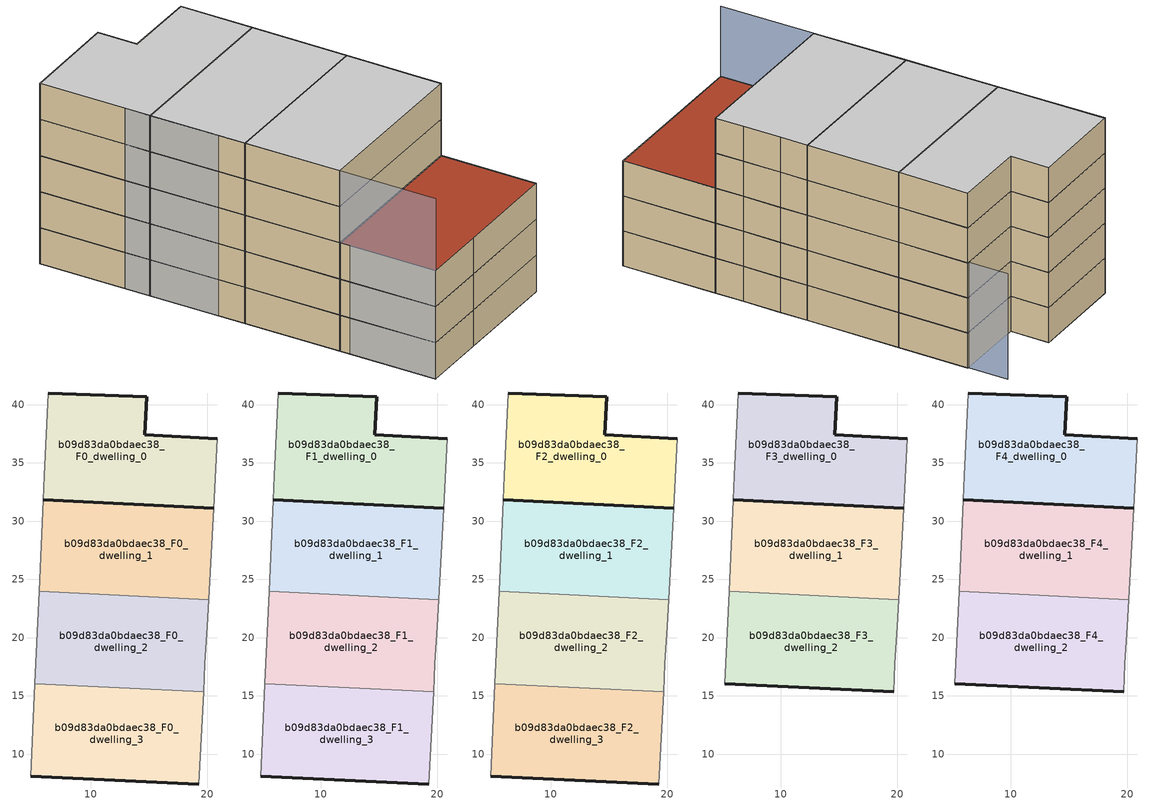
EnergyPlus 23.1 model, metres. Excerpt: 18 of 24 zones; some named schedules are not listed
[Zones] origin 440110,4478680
b09d83da0bdaec38_F0_dwelling_0
 floor ground (EU_floor_Construction): 20.56,31.12 20.88,37.08 14.63,37.39 14.81,40.65 6.38,40.99 6.03,33.89 5.94,31.83 z0
 wall outside (EU_wall_Construction): 6.38,40.99 14.81,40.65 14.63,37.39 20.88,37.08 / 20.56,31.12 5.94,31.83 z0:3
 wall adiabatic (EU_wall_Construction): 20.88,37.08 20.56,31.12 / 5.94,31.83 6.03,33.89 6.38,40.99 z0:3
b09d83da0bdaec38_F0_dwelling_1
 floor ground (EU_floor_Construction): 20.13,23.26 20.56,31.12 5.94,31.83 5.58,23.97 z0
 wall outside (EU_wall_Construction): 5.94,31.83 20.56,31.11 z0:3
 wall adiabatic (EU_wall_Construction): 5.58,23.97 5.94,31.83 / 20.56,31.12 20.13,23.26 z0:3
 wall to b09d83da0bdaec38_F0_dwelling_2 (EU_wall_Construction): 20.13,23.26 5.58,23.97 z0:3
b09d83da0bdaec38_F0_dwelling_2
 floor ground (EU_floor_Construction): 19.69,15.36 19.81,17.76 20.01,20.99 20.13,23.26 5.58,23.97 5.22,16.07 z0
 wall adiabatic (EU_wall_Construction): 5.22,16.07 5.58,23.97 / 20.13,23.26 20.01,20.99 19.81,17.76 19.69,15.36 z0:3
 wall to b09d83da0bdaec38_F0_dwelling_3 (EU_wall_Construction): 19.69,15.36 5.21,16.07 z0:3
b09d83da0bdaec38_F0_dwelling_3
 floor ground (EU_floor_Construction): 19.29,7.45 19.69,15.36 5.22,16.07 4.85,8.12 10.26,7.88 z0
 wall outside (EU_wall_Construction): 19.29,7.45 10.26,7.88 4.85,8.12 z0:3
 wall adiabatic (EU_wall_Construction): 19.69,15.36 19.29,7.45 / 4.85,8.12 5.22,16.07 z0:3
b09d83da0bdaec38_F1_dwelling_0
 floor to b09d83da0bdaec38_F0_dwelling_0 (EU_floor_Construction): 20.56,31.12 20.88,37.08 14.63,37.39 14.81,40.65 6.38,40.99 6.03,33.89 5.94,31.83 z3
 wall outside (EU_wall_Construction): 6.38,40.99 14.81,40.65 14.63,37.39 20.88,37.08 / 20.56,31.12 5.94,31.83 z3:6
 wall adiabatic (EU_wall_Construction): 20.88,37.08 20.56,31.12 / 5.94,31.83 6.03,33.89 6.38,40.99 z3:6
b09d83da0bdaec38_F1_dwelling_1
 floor to b09d83da0bdaec38_F0_dwelling_1 (EU_floor_Construction): 20.13,23.26 20.56,31.12 5.94,31.83 5.58,23.97 z3
 wall outside (EU_wall_Construction): 5.94,31.83 20.56,31.11 z3:6
 wall adiabatic (EU_wall_Construction): 5.58,23.97 5.94,31.83 / 20.56,31.12 20.13,23.26 z3:6
 wall to b09d83da0bdaec38_F1_dwelling_2 (EU_wall_Construction): 20.13,23.26 5.58,23.97 z3:6
b09d83da0bdaec38_F1_dwelling_2
 floor to b09d83da0bdaec38_F0_dwelling_2 (EU_floor_Construction): 19.69,15.36 19.81,17.76 20,20.99 20.13,23.26 5.58,23.97 5.21,16.07 z3
 wall adiabatic (EU_wall_Construction): 5.22,16.07 5.58,23.97 / 20.13,23.26 20.01,20.99 19.81,17.76 19.69,15.36 z3:6
 wall to b09d83da0bdaec38_F1_dwelling_3 (EU_wall_Construction): 19.69,15.36 5.21,16.07 z3:6
b09d83da0bdaec38_F1_dwelling_3
 floor to b09d83da0bdaec38_F0_dwelling_3 (EU_floor_Construction): 19.29,7.45 19.69,15.36 5.21,16.07 4.85,8.12 10.26,7.88 z3
 wall outside (EU_wall_Construction): 19.29,7.45 10.26,7.88 4.85,8.12 z3:6
 wall adiabatic (EU_wall_Construction): 19.69,15.36 19.29,7.45 / 4.85,8.12 5.22,16.07 z3:6
b09d83da0bdaec38_F2_dwelling_0
 floor to b09d83da0bdaec38_F1_dwelling_0 (EU_floor_Construction): 20.56,31.12 20.88,37.08 14.63,37.39 14.81,40.65 6.38,40.99 6.03,33.89 5.94,31.83 z6
 wall outside (EU_wall_Construction): 6.38,40.99 14.81,40.65 14.63,37.39 20.88,37.08 / 20.56,31.12 5.94,31.83 z6:9
 wall adiabatic (EU_wall_Construction): 20.88,37.08 20.56,31.12 / 5.94,31.83 6.03,33.89 6.38,40.99 z6:9
b09d83da0bdaec38_F2_dwelling_1
 floor to b09d83da0bdaec38_F1_dwelling_1 (EU_floor_Construction): 20.13,23.26 20.56,31.12 5.94,31.83 5.58,23.97 z6
 wall outside (EU_wall_Construction): 5.94,31.83 20.56,31.11 z6:9
 wall adiabatic (EU_wall_Construction): 5.58,23.97 5.94,31.83 / 20.56,31.12 20.13,23.26 z6:9
 wall to b09d83da0bdaec38_F2_dwelling_2 (EU_wall_Construction): 20.13,23.26 5.58,23.97 z6:9
b09d83da0bdaec38_F2_dwelling_2
 floor to b09d83da0bdaec38_F1_dwelling_2 (EU_floor_Construction): 19.69,15.36 19.81,17.76 20,20.99 20.13,23.26 5.58,23.97 5.21,16.07 z6
 wall adiabatic (EU_wall_Construction): 5.22,16.07 5.58,23.97 / 20.13,23.26 20.01,20.99 19.81,17.76 19.69,15.36 z6:9
 wall to b09d83da0bdaec38_F2_dwelling_3 (EU_wall_Construction): 19.69,15.36 5.21,16.07 z6:9
b09d83da0bdaec38_F2_dwelling_3
 floor to b09d83da0bdaec38_F1_dwelling_3 (EU_floor_Construction): 19.29,7.45 19.69,15.36 5.21,16.07 4.85,8.12 10.26,7.88 z6
 wall outside (EU_wall_Construction): 19.29,7.45 10.26,7.88 4.85,8.12 z6:9
 wall adiabatic (EU_wall_Construction): 19.69,15.36 19.29,7.45 / 4.85,8.12 5.22,16.07 z6:9
 roof outside (EU_roof_Construction): 19.69,15.36 19.29,7.45 10.26,7.88 4.85,8.12 5.22,16.07 z9
b09d83da0bdaec38_F3_dwelling_0
 floor to b09d83da0bdaec38_F2_dwelling_0 (EU_floor_Construction): 20.56,31.12 20.88,37.08 14.63,37.39 14.81,40.65 6.38,40.99 6.03,33.89 5.94,31.83 z9
 wall outside (EU_wall_Construction): 6.38,40.99 14.81,40.65 14.63,37.39 20.88,37.08 / 20.56,31.12 5.94,31.83 z9:12
 wall adiabatic (EU_wall_Construction): 20.88,37.08 20.56,31.12 / 5.94,31.83 6.03,33.89 6.38,40.99 z9:12
b09d83da0bdaec38_F3_dwelling_1
 floor to b09d83da0bdaec38_F2_dwelling_1 (EU_floor_Construction): 20.13,23.26 20.56,31.12 5.94,31.83 5.58,23.97 z9
 wall outside (EU_wall_Construction): 5.94,31.83 20.56,31.11 z9:12
 wall adiabatic (EU_wall_Construction): 5.58,23.97 5.94,31.83 / 20.56,31.12 20.13,23.26 z9:12
 wall to b09d83da0bdaec38_F3_dwelling_2 (EU_wall_Construction): 20.13,23.26 5.58,23.97 z9:12
b09d83da0bdaec38_F3_dwelling_2
 floor to b09d83da0bdaec38_F2_dwelling_2 (EU_floor_Construction): 19.69,15.36 19.81,17.76 20,20.99 20.13,23.26 5.58,23.97 5.21,16.07 z9
 wall outside (EU_wall_Construction): 19.69,15.36 5.22,16.07 z9:12
 wall adiabatic (EU_wall_Construction): 5.22,16.07 5.58,23.97 / 20.13,23.26 20.01,20.99 19.81,17.76 19.69,15.36 z9:12
b09d83da0bdaec38_F4_dwelling_0
 floor to b09d83da0bdaec38_F3_dwelling_0 (EU_floor_Construction): 20.56,31.12 20.88,37.08 14.63,37.39 14.81,40.65 6.38,40.99 6.03,33.89 5.94,31.83 z12
 wall outside (EU_wall_Construction): 6.38,40.99 14.81,40.65 14.63,37.39 20.88,37.08 / 20.56,31.12 5.94,31.83 z12:15
 wall adiabatic (EU_wall_Construction): 20.88,37.08 20.56,31.12 / 5.94,31.83 6.03,33.89 6.38,40.99 z12:15
 ceiling to b09d83da0bdaec38_F5_dwelling_0 (EU_floor_Construction): 20.88,37.08 20.56,31.12 5.94,31.83 6.03,33.89 6.38,40.99 14.81,40.65 14.63,37.39 z15
b09d83da0bdaec38_F4_dwelling_1
 floor to b09d83da0bdaec38_F3_dwelling_1 (EU_floor_Construction): 20.13,23.26 20.56,31.12 5.94,31.83 5.58,23.97 z12
 wall outside (EU_wall_Construction): 5.94,31.83 20.56,31.11 z12:15
 wall adiabatic (EU_wall_Construction): 5.58,23.97 5.94,31.83 / 20.56,31.12 20.13,23.26 z12:15
 wall to b09d83da0bdaec38_F4_dwelling_2 (EU_wall_Construction): 20.13,23.26 5.58,23.97 z12:15
 ceiling to b09d83da0bdaec38_F5_dwelling_1 (EU_floor_Construction): 20.56,31.12 20.13,23.26 5.58,23.97 5.94,31.83 z15
b09d83da0bdaec38_F4_dwelling_2
 floor to b09d83da0bdaec38_F3_dwelling_2 (EU_floor_Construction): 19.69,15.36 19.81,17.76 20,20.99 20.13,23.26 5.58,23.97 5.21,16.07 z12
 wall outside (EU_wall_Construction): 19.69,15.36 5.22,16.07 z12:15
 wall adiabatic (EU_wall_Construction): 5.22,16.07 5.58,23.97 / 20.13,23.26 20.01,20.99 19.81,17.76 19.69,15.36 z12:15
 ceiling to b09d83da0bdaec38_F5_dwelling_2 (EU_floor_Construction): 20.13,23.26 20,20.99 19.81,17.76 19.69,15.36 5.21,16.07 5.58,23.97 z15
shading: 6.03,33.89 4.85,8.12 z0:15; 19.29,7.45 20.94,40.44 z0:9; 6.38,41 6.17,30.09 z0:12
[Building]
EU S2 Campaign: North Axis=0; Terrain=City; Solar Distribution=FullExterior
[Site:Location]
Madrid: Latitude=40.5; Longitude=-3.5; Time Zone=1; Elevation=609
[SizingPeriod:WeatherFileDays]
AnnualSizingPeriod: Begin Month=1; Begin Day of Month=1; End Month=12; End Day of Month=31; Day of Week for Start Day=Monday; Use Weather File Daylight Saving Period=No; Use Weather File Rain and Snow Indicators=No
[MATERIAL]
EU_InternalMass_Material: Roughness=MediumRough; Thickness=0.1; Conductivity=1; Density=1800; Specific Heat=900; Thermal Absorptance=0.9; Solar Absorptance=0.7; Visible Absorptance=0.7
[MATERIAL:NOMASS] Roughness=MediumRough; Thermal Absorptance=0.9; Solar Absorptance=0.7; Visible Absorptance=0.7
Name | Thermal Resistance
EU_wall_NoMass | 0.609216
EU_roof_NoMass | 0.513268
EU_floor_NoMass | 0.568163
[CONSTRUCTION]
EU_wall_Construction: EU_wall_NoMass
EU_roof_Construction: EU_roof_NoMass
EU_floor_Construction: EU_floor_NoMass
EU_InternalMass_Construction: EU_InternalMass_Material
[ZONE] Type=1; Multiplier=1; Ceiling Height=autocalculate; Floor Area=autocalculate; Part of Total Floor Area=Yes
Name | Volume
b09d83da0bdaec38_F0_dwelling_0; b09d83da0bdaec38_F1_dwelling_0; b09d83da0bdaec38_F2_dwelling_0; b09d83da0bdaec38_F3_dwelling_0; b09d83da0bdaec38_F4_dwelling_0 | 344.6
b09d83da0bdaec38_F0_dwelling_1; b09d83da0bdaec38_F1_dwelling_1; b09d83da0bdaec38_F2_dwelling_1; b09d83da0bdaec38_F3_dwelling_1; b09d83da0bdaec38_F4_dwelling_1 | 344.643
b09d83da0bdaec38_F0_dwelling_2; b09d83da0bdaec38_F1_dwelling_2; b09d83da0bdaec38_F2_dwelling_2; b09d83da0bdaec38_F3_dwelling_2; b09d83da0bdaec38_F4_dwelling_2 | 344.638
b09d83da0bdaec38_F0_dwelling_3; b09d83da0bdaec38_F1_dwelling_3; b09d83da0bdaec38_F2_dwelling_3 | 344.595
[INTERNALMASS] Construction=EU_InternalMass_Construction
Name | Zone or ZoneList | Surface Area
b09d83da0bdaec38_F0_dwelling_0_EU_InternalMass | b09d83da0bdaec38_F0_dwelling_0 | 114.867
b09d83da0bdaec38_F0_dwelling_1_EU_InternalMass | b09d83da0bdaec38_F0_dwelling_1 | 114.881
b09d83da0bdaec38_F0_dwelling_2_EU_InternalMass | b09d83da0bdaec38_F0_dwelling_2 | 114.88
b09d83da0bdaec38_F0_dwelling_3_EU_InternalMass | b09d83da0bdaec38_F0_dwelling_3 | 114.865
b09d83da0bdaec38_F1_dwelling_0_EU_InternalMass | b09d83da0bdaec38_F1_dwelling_0 | 114.867
b09d83da0bdaec38_F1_dwelling_1_EU_InternalMass | b09d83da0bdaec38_F1_dwelling_1 | 114.881
b09d83da0bdaec38_F1_dwelling_2_EU_InternalMass | b09d83da0bdaec38_F1_dwelling_2 | 114.88
b09d83da0bdaec38_F1_dwelling_3_EU_InternalMass | b09d83da0bdaec38_F1_dwelling_3 | 114.865
b09d83da0bdaec38_F2_dwelling_0_EU_InternalMass | b09d83da0bdaec38_F2_dwelling_0 | 114.867
b09d83da0bdaec38_F2_dwelling_1_EU_InternalMass | b09d83da0bdaec38_F2_dwelling_1 | 114.881
b09d83da0bdaec38_F2_dwelling_2_EU_InternalMass | b09d83da0bdaec38_F2_dwelling_2 | 114.88
b09d83da0bdaec38_F2_dwelling_3_EU_InternalMass | b09d83da0bdaec38_F2_dwelling_3 | 114.865
b09d83da0bdaec38_F3_dwelling_0_EU_InternalMass | b09d83da0bdaec38_F3_dwelling_0 | 153.165
b09d83da0bdaec38_F3_dwelling_1_EU_InternalMass | b09d83da0bdaec38_F3_dwelling_1 | 153.162
b09d83da0bdaec38_F3_dwelling_2_EU_InternalMass | b09d83da0bdaec38_F3_dwelling_2 | 153.164
b09d83da0bdaec38_F4_dwelling_0_EU_InternalMass | b09d83da0bdaec38_F4_dwelling_0 | 153.165
b09d83da0bdaec38_F4_dwelling_1_EU_InternalMass | b09d83da0bdaec38_F4_dwelling_1 | 153.162
b09d83da0bdaec38_F4_dwelling_2_EU_InternalMass | b09d83da0bdaec38_F4_dwelling_2 | 153.164
[OTHEREQUIPMENT] Fuel Type=Electricity; Design Level Calculation Method=Watts/Area; Power per Zone Floor Area=1; Fraction Latent=0; Fraction Radiant=0; Fraction Lost=0; Carbon Dioxide Generation Rate=0; EndUse Subcategory=EU_Step8_InternalGains
Name | Zone or ZoneList or Space or SpaceList | Schedule
EU_Step8_InternalGain_b09d83da0bdaec38_F0_dwelling_0_f000 | b09d83da0bdaec38_F0_dwelling_0 | EU_Step8_GainSchedule_b09d83da0bdaec38_F0_dwelling_0_f000
EU_Step8_InternalGain_b09d83da0bdaec38_F0_dwelling_1_f000 | b09d83da0bdaec38_F0_dwelling_1 | EU_Step8_GainSchedule_b09d83da0bdaec38_F0_dwelling_1_f000
EU_Step8_InternalGain_b09d83da0bdaec38_F0_dwelling_2_f000 | b09d83da0bdaec38_F0_dwelling_2 | EU_Step8_GainSchedule_b09d83da0bdaec38_F0_dwelling_2_f000
EU_Step8_InternalGain_b09d83da0bdaec38_F0_dwelling_3_f000 | b09d83da0bdaec38_F0_dwelling_3 | EU_Step8_GainSchedule_b09d83da0bdaec38_F0_dwelling_3_f000
EU_Step8_InternalGain_b09d83da0bdaec38_F1_dwelling_0_f000 | b09d83da0bdaec38_F1_dwelling_0 | EU_Step8_GainSchedule_b09d83da0bdaec38_F1_dwelling_0_f000
EU_Step8_InternalGain_b09d83da0bdaec38_F1_dwelling_1_f000 | b09d83da0bdaec38_F1_dwelling_1 | EU_Step8_GainSchedule_b09d83da0bdaec38_F1_dwelling_1_f000
EU_Step8_InternalGain_b09d83da0bdaec38_F1_dwelling_2_f000 | b09d83da0bdaec38_F1_dwelling_2 | EU_Step8_GainSchedule_b09d83da0bdaec38_F1_dwelling_2_f000
EU_Step8_InternalGain_b09d83da0bdaec38_F1_dwelling_3_f000 | b09d83da0bdaec38_F1_dwelling_3 | EU_Step8_GainSchedule_b09d83da0bdaec38_F1_dwelling_3_f000
EU_Step8_InternalGain_b09d83da0bdaec38_F2_dwelling_0_f000 | b09d83da0bdaec38_F2_dwelling_0 | EU_Step8_GainSchedule_b09d83da0bdaec38_F2_dwelling_0_f000
EU_Step8_InternalGain_b09d83da0bdaec38_F2_dwelling_1_f000 | b09d83da0bdaec38_F2_dwelling_1 | EU_Step8_GainSchedule_b09d83da0bdaec38_F2_dwelling_1_f000
EU_Step8_InternalGain_b09d83da0bdaec38_F2_dwelling_2_f000 | b09d83da0bdaec38_F2_dwelling_2 | EU_Step8_GainSchedule_b09d83da0bdaec38_F2_dwelling_2_f000
EU_Step8_InternalGain_b09d83da0bdaec38_F2_dwelling_3_f000 | b09d83da0bdaec38_F2_dwelling_3 | EU_Step8_GainSchedule_b09d83da0bdaec38_F2_dwelling_3_f000
EU_Step8_InternalGain_b09d83da0bdaec38_F3_dwelling_0_f000 | b09d83da0bdaec38_F3_dwelling_0 | EU_Step8_GainSchedule_b09d83da0bdaec38_F3_dwelling_0_f000
EU_Step8_InternalGain_b09d83da0bdaec38_F3_dwelling_1_f000 | b09d83da0bdaec38_F3_dwelling_1 | EU_Step8_GainSchedule_b09d83da0bdaec38_F3_dwelling_1_f000
EU_Step8_InternalGain_b09d83da0bdaec38_F3_dwelling_2_f000 | b09d83da0bdaec38_F3_dwelling_2 | EU_Step8_GainSchedule_b09d83da0bdaec38_F3_dwelling_2_f000
EU_Step8_InternalGain_b09d83da0bdaec38_F4_dwelling_0_f000 | b09d83da0bdaec38_F4_dwelling_0 | EU_Step8_GainSchedule_b09d83da0bdaec38_F4_dwelling_0_f000
EU_Step8_InternalGain_b09d83da0bdaec38_F4_dwelling_1_f000 | b09d83da0bdaec38_F4_dwelling_1 | EU_Step8_GainSchedule_b09d83da0bdaec38_F4_dwelling_1_f000
EU_Step8_InternalGain_b09d83da0bdaec38_F4_dwelling_2_f000 | b09d83da0bdaec38_F4_dwelling_2 | EU_Step8_GainSchedule_b09d83da0bdaec38_F4_dwelling_2_f000
[ZONEVENTILATION:DESIGNFLOWRATE] Schedule=EU_AlwaysOn; Design Flow Rate Calculation Method=AirChanges/Hour; Air Changes per Hour=0.752966; Ventilation Type=Natural; Fan Pressure Rise=0; Fan Total Efficiency=1; Constant Term Coefficient=1; Temperature Term Coefficient=0; Velocity Term Coefficient=0; Velocity Squared Term Coefficient=0; Minimum Indoor Temperature=-100; Maximum Indoor Temperature=100; Delta Temperature=-100; Minimum Outdoor Temperature=-100; Maximum Outdoor Temperature=100; Maximum Wind Speed=40
Name | Zone or ZoneList or Space or SpaceList
EU_ConstantAir_b09d83da0bdaec38_F0_dwelling_0 | b09d83da0bdaec38_F0_dwelling_0
EU_ConstantAir_b09d83da0bdaec38_F0_dwelling_1 | b09d83da0bdaec38_F0_dwelling_1
EU_ConstantAir_b09d83da0bdaec38_F0_dwelling_2 | b09d83da0bdaec38_F0_dwelling_2
EU_ConstantAir_b09d83da0bdaec38_F0_dwelling_3 | b09d83da0bdaec38_F0_dwelling_3
EU_ConstantAir_b09d83da0bdaec38_F1_dwelling_0 | b09d83da0bdaec38_F1_dwelling_0
EU_ConstantAir_b09d83da0bdaec38_F1_dwelling_1 | b09d83da0bdaec38_F1_dwelling_1
EU_ConstantAir_b09d83da0bdaec38_F1_dwelling_2 | b09d83da0bdaec38_F1_dwelling_2
EU_ConstantAir_b09d83da0bdaec38_F1_dwelling_3 | b09d83da0bdaec38_F1_dwelling_3
EU_ConstantAir_b09d83da0bdaec38_F2_dwelling_0 | b09d83da0bdaec38_F2_dwelling_0
EU_ConstantAir_b09d83da0bdaec38_F2_dwelling_1 | b09d83da0bdaec38_F2_dwelling_1
EU_ConstantAir_b09d83da0bdaec38_F2_dwelling_2 | b09d83da0bdaec38_F2_dwelling_2
EU_ConstantAir_b09d83da0bdaec38_F2_dwelling_3 | b09d83da0bdaec38_F2_dwelling_3
EU_ConstantAir_b09d83da0bdaec38_F3_dwelling_0 | b09d83da0bdaec38_F3_dwelling_0
EU_ConstantAir_b09d83da0bdaec38_F3_dwelling_1 | b09d83da0bdaec38_F3_dwelling_1
EU_ConstantAir_b09d83da0bdaec38_F3_dwelling_2 | b09d83da0bdaec38_F3_dwelling_2
EU_ConstantAir_b09d83da0bdaec38_F4_dwelling_0 | b09d83da0bdaec38_F4_dwelling_0
EU_ConstantAir_b09d83da0bdaec38_F4_dwelling_1 | b09d83da0bdaec38_F4_dwelling_1
EU_ConstantAir_b09d83da0bdaec38_F4_dwelling_2 | b09d83da0bdaec38_F4_dwelling_2
[HVACTEMPLATE:THERMOSTAT] Constant Heating Setpoint=20; Constant Cooling Setpoint=50
EU_HeatOnly_b09d83da0bdaec38_F0_dwelling_0; EU_HeatOnly_b09d83da0bdaec38_F0_dwelling_1; EU_HeatOnly_b09d83da0bdaec38_F0_dwelling_2; EU_HeatOnly_b09d83da0bdaec38_F0_dwelling_3; EU_HeatOnly_b09d83da0bdaec38_F1_dwelling_0; EU_HeatOnly_b09d83da0bdaec38_F1_dwelling_1; EU_HeatOnly_b09d83da0bdaec38_F1_dwelling_2; EU_HeatOnly_b09d83da0bdaec38_F1_dwelling_3; EU_HeatOnly_b09d83da0bdaec38_F2_dwelling_0; EU_HeatOnly_b09d83da0bdaec38_F2_dwelling_1; EU_HeatOnly_b09d83da0bdaec38_F2_dwelling_2; EU_HeatOnly_b09d83da0bdaec38_F2_dwelling_3; EU_HeatOnly_b09d83da0bdaec38_F3_dwelling_0; EU_HeatOnly_b09d83da0bdaec38_F3_dwelling_1; EU_HeatOnly_b09d83da0bdaec38_F3_dwelling_2; EU_HeatOnly_b09d83da0bdaec38_F4_dwelling_0; EU_HeatOnly_b09d83da0bdaec38_F4_dwelling_1; EU_HeatOnly_b09d83da0bdaec38_F4_dwelling_2; EU_HeatOnly_b09d83da0bdaec38_F5_dwelling_0; EU_HeatOnly_b09d83da0bdaec38_F5_dwelling_1; EU_HeatOnly_b09d83da0bdaec38_F5_dwelling_2; EU_HeatOnly_b09d83da0bdaec38_F6_dwelling_0; EU_HeatOnly_b09d83da0bdaec38_F6_dwelling_1; EU_HeatOnly_b09d83da0bdaec38_F6_dwelling_2
[HVACTEMPLATE:ZONE:IDEALLOADSAIRSYSTEM] System Availability Schedule=EU_AlwaysOn; Maximum Heating Supply Air Temperature=50; Minimum Cooling Supply Air Temperature=13; Maximum Heating Supply Air Humidity Ratio=0.0156; Minimum Cooling Supply Air Humidity Ratio=0.0077; Heating Limit=NoLimit; Cooling Limit=NoLimit; Heating Availability Schedule=EU_AlwaysOn; Cooling Availability Schedule=EU_CoolingOff; Dehumidification Control Type=ConstantSensibleHeatRatio; Cooling Sensible Heat Ratio=0.7; Dehumidification Setpoint=60; Humidification Control Type=None; Humidification Setpoint=30; Outdoor Air Method=None; Outdoor Air Flow Rate per Person=0.00944; Outdoor Air Flow Rate per Zone Floor Area=0; Outdoor Air Flow Rate per Zone=0; Demand Controlled Ventilation Type=None; Outdoor Air Economizer Type=NoEconomizer; Heat Recovery Type=None; Sensible Heat Recovery Effectiveness=0.7; Latent Heat Recovery Effectiveness=0.65
Name | Template Thermostat
b09d83da0bdaec38_F0_dwelling_0 | EU_HeatOnly_b09d83da0bdaec38_F0_dwelling_0
b09d83da0bdaec38_F0_dwelling_1 | EU_HeatOnly_b09d83da0bdaec38_F0_dwelling_1
b09d83da0bdaec38_F0_dwelling_2 | EU_HeatOnly_b09d83da0bdaec38_F0_dwelling_2
b09d83da0bdaec38_F0_dwelling_3 | EU_HeatOnly_b09d83da0bdaec38_F0_dwelling_3
b09d83da0bdaec38_F1_dwelling_0 | EU_HeatOnly_b09d83da0bdaec38_F1_dwelling_0
b09d83da0bdaec38_F1_dwelling_1 | EU_HeatOnly_b09d83da0bdaec38_F1_dwelling_1
b09d83da0bdaec38_F1_dwelling_2 | EU_HeatOnly_b09d83da0bdaec38_F1_dwelling_2
b09d83da0bdaec38_F1_dwelling_3 | EU_HeatOnly_b09d83da0bdaec38_F1_dwelling_3
b09d83da0bdaec38_F2_dwelling_0 | EU_HeatOnly_b09d83da0bdaec38_F2_dwelling_0
b09d83da0bdaec38_F2_dwelling_1 | EU_HeatOnly_b09d83da0bdaec38_F2_dwelling_1
b09d83da0bdaec38_F2_dwelling_2 | EU_HeatOnly_b09d83da0bdaec38_F2_dwelling_2
b09d83da0bdaec38_F2_dwelling_3 | EU_HeatOnly_b09d83da0bdaec38_F2_dwelling_3
b09d83da0bdaec38_F3_dwelling_0 | EU_HeatOnly_b09d83da0bdaec38_F3_dwelling_0
